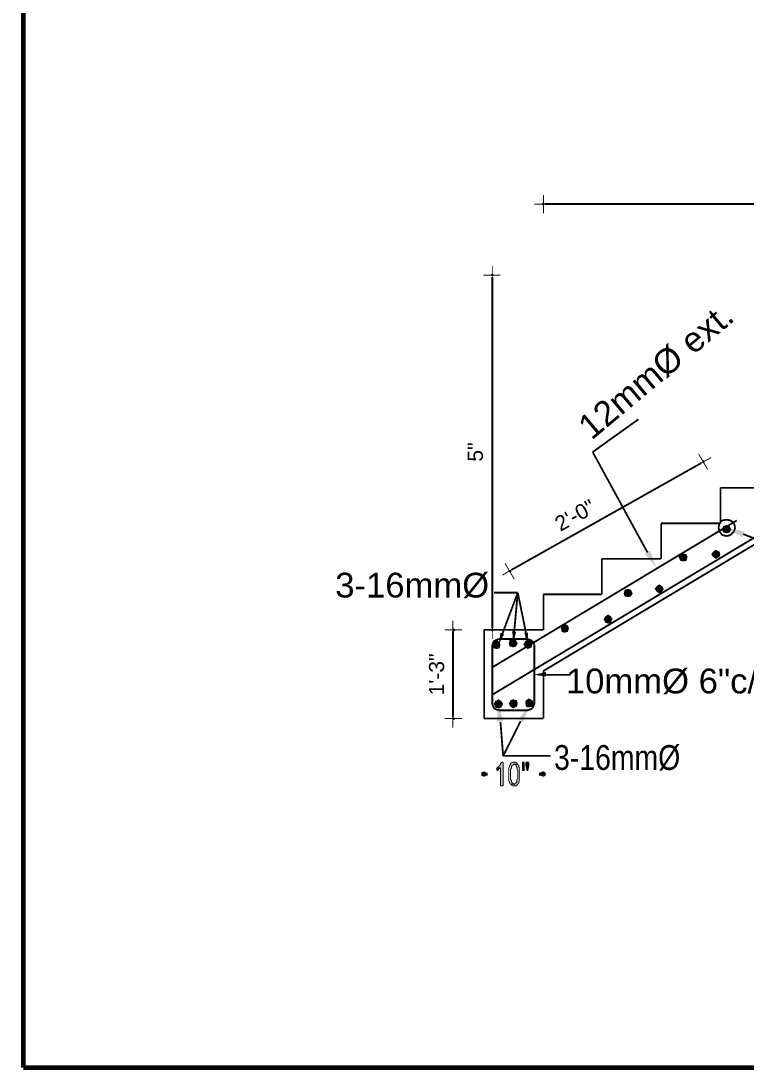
# Model space of a CAD drawing. Header units: millimetres. Extents: x 5 to 350, y 3 to 213.
# Drawn here: x 5 to 72.3, y 2.9 to 100.3 of the extents above; entities that cross this region are included whole.
import ezdxf

# ---------------------------------------------------------------- set-up
doc = ezdxf.new("R2010")
doc.units = ezdxf.units.MM
for name, color, linetype in [('H', 251, 'Continuous'), ('P', 255, 'Continuous'), ('T', 255, 'Continuous')]:
    doc.layers.add(name, color=color, linetype=linetype)
doc.styles.get("Standard").update_dxf_attribs({"font": 'arial.ttf'})

msp = doc.modelspace()

# ---------------------------------------------------------------- hatches: boundary and pattern name
at = {"layer": 'H', "linetype": 'Continuous'}
for points in [[(53.34, 83.308), (53.428, 83.397), (53.516, 83.308), (53.34, 83.308)], [(53.428, 83.22), (53.34, 83.308), (53.516, 83.308), (53.428, 83.22)], [(53.516, 83.308), (53.428, 83.397), (53.516, 83.485), (53.516, 83.308)], [(53.516, 83.15), (53.428, 83.22), (53.516, 83.308), (53.516, 83.15)], [(53.516, 83.308), (53.516, 83.485), (53.587, 83.397), (53.516, 83.308)], [(53.516, 83.308), (53.587, 83.397), (53.587, 83.308), (53.516, 83.308)], [(53.516, 83.15), (53.516, 83.308), (53.587, 83.22), (53.516, 83.15)], [(53.587, 83.22), (53.516, 83.308), (53.587, 83.308), (53.587, 83.22)], [(48.595, 76.712), (48.683, 76.8), (48.772, 76.712), (48.595, 76.712)], [(48.683, 76.623), (48.595, 76.712), (48.772, 76.712), (48.683, 76.623)], [(48.772, 76.712), (48.683, 76.8), (48.772, 76.87), (48.772, 76.712)], [(48.683, 76.623), (48.772, 76.712), (48.772, 76.623), (48.683, 76.623)], [(48.772, 76.712), (48.772, 76.87), (48.86, 76.8), (48.772, 76.712)], [(48.772, 76.712), (48.86, 76.8), (48.86, 76.712), (48.772, 76.712)], [(48.772, 76.623), (48.772, 76.712), (48.86, 76.623), (48.772, 76.623)], [(48.86, 76.623), (48.772, 76.712), (48.86, 76.712), (48.86, 76.623)], [(68.333, 59.355), (68.245, 59.514), (68.404, 59.514), (68.333, 59.355)], [(68.333, 59.355), (68.245, 59.443), (68.245, 59.514), (68.333, 59.355)], [(68.245, 59.355), (68.245, 59.443), (68.333, 59.355), (68.245, 59.355)], [(68.333, 59.355), (68.404, 59.514), (68.404, 59.443), (68.333, 59.355)], [(68.333, 59.355), (68.404, 59.443), (68.492, 59.355), (68.333, 59.355)], [(68.333, 59.267), (68.245, 59.355), (68.333, 59.355), (68.333, 59.267)], [(68.333, 59.267), (68.333, 59.355), (68.404, 59.267), (68.333, 59.267)], [(68.404, 59.267), (68.333, 59.355), (68.492, 59.355), (68.404, 59.267)], [(70.097, 53.093), (70.185, 53.428), (70.52, 53.093), (70.097, 53.093)], [(70.185, 52.828), (70.097, 53.093), (70.52, 53.093), (70.185, 52.828)], [(70.52, 53.093), (70.185, 53.428), (70.52, 53.516), (70.52, 53.093)], [(70.52, 52.74), (70.185, 52.828), (70.52, 53.093), (70.52, 52.74)], [(70.52, 53.093), (70.52, 53.516), (70.785, 53.428), (70.52, 53.093)], [(70.52, 53.093), (70.785, 53.428), (70.944, 53.093), (70.52, 53.093)], [(71.967, 52.405), (70.52, 53.252), (72.143, 52.917), (71.967, 52.405)], [(70.52, 52.74), (70.52, 53.093), (70.785, 52.828), (70.52, 52.74)], [(70.785, 52.828), (70.52, 53.093), (70.944, 53.093), (70.785, 52.828)], [(64.012, 49.53), (62.9, 50.888), (63.412, 51.135), (64.012, 49.53)], [(66.04, 50.553), (66.216, 50.8), (66.463, 50.553), (66.04, 50.553)], [(66.463, 50.553), (66.216, 50.8), (66.463, 50.888), (66.463, 50.553)], [(66.463, 50.553), (66.463, 50.888), (66.798, 50.8), (66.463, 50.553)], [(66.463, 50.553), (66.798, 50.8), (66.887, 50.553), (66.463, 50.553)], [(69.092, 50.8), (69.25, 51.047), (69.515, 50.8), (69.092, 50.8)], [(69.25, 50.553), (69.092, 50.8), (69.515, 50.8), (69.25, 50.553)], [(69.515, 50.8), (69.25, 51.047), (69.515, 51.223), (69.515, 50.8)], [(69.515, 50.377), (69.25, 50.553), (69.515, 50.8), (69.515, 50.377)], [(69.515, 50.8), (69.515, 51.223), (69.85, 51.047), (69.515, 50.8)], [(69.515, 50.8), (69.85, 51.047), (69.938, 50.8), (69.515, 50.8)], [(69.515, 50.377), (69.515, 50.8), (69.85, 50.553), (69.515, 50.377)], [(69.85, 50.553), (69.515, 50.8), (69.938, 50.8), (69.85, 50.553)], [(66.216, 50.2), (66.04, 50.553), (66.463, 50.553), (66.216, 50.2)], [(66.463, 50.13), (66.216, 50.2), (66.463, 50.553), (66.463, 50.13)], [(66.463, 50.13), (66.463, 50.553), (66.798, 50.2), (66.463, 50.13)], [(66.798, 50.2), (66.463, 50.553), (66.887, 50.553), (66.798, 50.2)], [(50.377, 49.283), (50.288, 49.354), (50.377, 49.354), (50.377, 49.283)], [(50.288, 49.283), (50.288, 49.354), (50.377, 49.283), (50.288, 49.283)], [(50.377, 49.107), (50.288, 49.195), (50.377, 49.283), (50.377, 49.107)], [(50.288, 49.195), (50.288, 49.283), (50.377, 49.283), (50.288, 49.195)], [(50.553, 49.195), (50.377, 49.283), (50.465, 49.354), (50.553, 49.195)], [(50.377, 49.283), (50.377, 49.354), (50.465, 49.354), (50.377, 49.283)], [(50.377, 49.107), (50.377, 49.283), (50.465, 49.107), (50.377, 49.107)], [(50.465, 49.107), (50.377, 49.283), (50.553, 49.195), (50.465, 49.107)], [(63.835, 47.59), (64.012, 47.837), (64.258, 47.59), (63.835, 47.59)], [(64.258, 47.59), (64.012, 47.837), (64.258, 48.013), (64.258, 47.59)], [(64.258, 47.59), (64.258, 48.013), (64.523, 47.837), (64.258, 47.59)], [(64.258, 47.59), (64.523, 47.837), (64.682, 47.59), (64.258, 47.59)], [(60.96, 47.166), (61.048, 47.502), (61.383, 47.166), (60.96, 47.166)], [(61.048, 46.902), (60.96, 47.166), (61.383, 47.166), (61.048, 46.902)], [(61.383, 47.166), (61.048, 47.502), (61.383, 47.59), (61.383, 47.166)], [(61.383, 46.814), (61.048, 46.902), (61.383, 47.166), (61.383, 46.814)], [(61.383, 47.166), (61.383, 47.59), (61.63, 47.502), (61.383, 47.166)], [(61.383, 47.166), (61.63, 47.502), (61.807, 47.166), (61.383, 47.166)], [(61.383, 46.814), (61.383, 47.166), (61.63, 46.902), (61.383, 46.814)], [(61.63, 46.902), (61.383, 47.166), (61.807, 47.166), (61.63, 46.902)], [(64.012, 47.325), (63.835, 47.59), (64.258, 47.59), (64.012, 47.325)], [(64.258, 47.166), (64.012, 47.325), (64.258, 47.59), (64.258, 47.166)], [(64.258, 47.166), (64.258, 47.59), (64.523, 47.325), (64.258, 47.166)], [(64.523, 47.325), (64.258, 47.59), (64.682, 47.59), (64.523, 47.325)], [(59.09, 44.785), (59.267, 45.05), (59.514, 44.785), (59.09, 44.785)], [(59.514, 44.785), (59.267, 45.05), (59.514, 45.208), (59.514, 44.785)], [(59.514, 44.785), (59.514, 45.208), (59.778, 45.05), (59.514, 44.785)], [(59.514, 44.785), (59.778, 45.05), (59.937, 44.785), (59.514, 44.785)], [(45.12, 43.78), (45.05, 43.85), (45.12, 43.938), (45.12, 43.78)], [(45.05, 43.78), (45.05, 43.85), (45.12, 43.78), (45.05, 43.78)], [(45.12, 43.78), (45.12, 43.938), (45.297, 43.85), (45.12, 43.78)], [(45.12, 43.78), (45.297, 43.85), (45.297, 43.78), (45.12, 43.78)], [(48.595, 43.78), (48.683, 43.85), (48.772, 43.78), (48.595, 43.78)], [(48.772, 43.78), (48.683, 43.85), (48.772, 43.938), (48.772, 43.78)], [(48.772, 43.78), (48.772, 43.938), (48.86, 43.85), (48.772, 43.78)], [(48.772, 43.78), (48.86, 43.85), (48.86, 43.78), (48.772, 43.78)], [(55.122, 43.938), (55.21, 44.203), (55.457, 43.938), (55.122, 43.938)], [(55.21, 43.603), (55.122, 43.938), (55.457, 43.938), (55.21, 43.603)], [(55.457, 43.938), (55.21, 44.203), (55.457, 44.362), (55.457, 43.938)], [(55.457, 43.515), (55.21, 43.603), (55.457, 43.938), (55.457, 43.515)], [(55.457, 43.938), (55.457, 44.362), (55.792, 44.203), (55.457, 43.938)], [(55.457, 43.938), (55.792, 44.203), (55.88, 43.938), (55.457, 43.938)], [(55.457, 43.515), (55.457, 43.938), (55.792, 43.603), (55.457, 43.515)], [(55.792, 43.603), (55.457, 43.938), (55.88, 43.938), (55.792, 43.603)], [(59.267, 44.45), (59.09, 44.785), (59.514, 44.785), (59.267, 44.45)], [(59.514, 44.362), (59.267, 44.45), (59.514, 44.785), (59.514, 44.362)], [(59.514, 44.362), (59.514, 44.785), (59.778, 44.45), (59.514, 44.362)], [(59.778, 44.45), (59.514, 44.785), (59.937, 44.785), (59.778, 44.45)], [(45.05, 43.692), (45.05, 43.78), (45.12, 43.78), (45.05, 43.692)], [(45.12, 43.603), (45.05, 43.692), (45.12, 43.78), (45.12, 43.603)], [(45.12, 43.603), (45.12, 43.78), (45.297, 43.692), (45.12, 43.603)], [(45.297, 43.692), (45.12, 43.78), (45.297, 43.78), (45.297, 43.692)], [(48.683, 43.692), (48.595, 43.78), (48.772, 43.78), (48.683, 43.692)], [(48.772, 43.603), (48.683, 43.692), (48.772, 43.78), (48.772, 43.603)], [(48.772, 43.603), (48.772, 43.78), (48.86, 43.692), (48.772, 43.603)], [(48.86, 43.692), (48.772, 43.78), (48.86, 43.78), (48.86, 43.692)], [(49.195, 42.422), (48.86, 42.668), (49.195, 42.845), (49.195, 42.422)], [(49.195, 42.422), (49.195, 42.845), (49.442, 42.668), (49.195, 42.422)], [(49.354, 42.422), (49.53, 43.515), (49.865, 43.356), (49.354, 42.422)], [(50.288, 42.51), (50.377, 42.845), (50.712, 42.51), (50.288, 42.51)], [(50.712, 42.51), (50.377, 42.845), (50.712, 42.933), (50.712, 42.51)], [(50.712, 42.51), (50.624, 43.692), (50.976, 43.603), (50.712, 42.51)], [(50.712, 42.51), (50.712, 42.933), (50.976, 42.845), (50.712, 42.51)], [(50.712, 42.51), (50.976, 42.845), (51.135, 42.51), (50.712, 42.51)], [(52.07, 42.422), (51.735, 43.515), (52.07, 43.515), (52.07, 42.422)], [(52.07, 42.422), (51.823, 42.757), (52.07, 42.845), (52.07, 42.422)], [(52.07, 42.422), (52.07, 42.845), (52.405, 42.757), (52.07, 42.422)], [(48.772, 42.422), (48.86, 42.668), (49.195, 42.422), (48.772, 42.422)], [(48.86, 42.086), (48.772, 42.422), (49.195, 42.422), (48.86, 42.086)], [(49.195, 41.998), (48.86, 42.086), (49.195, 42.422), (49.195, 41.998)], [(49.195, 42.422), (49.442, 42.668), (49.53, 42.422), (49.195, 42.422)], [(49.195, 41.998), (49.195, 42.422), (49.442, 42.086), (49.195, 41.998)], [(49.442, 42.086), (49.195, 42.422), (49.53, 42.422), (49.442, 42.086)], [(50.377, 42.245), (50.288, 42.51), (50.712, 42.51), (50.377, 42.245)], [(50.712, 42.157), (50.377, 42.245), (50.712, 42.51), (50.712, 42.157)], [(50.712, 42.157), (50.712, 42.51), (50.976, 42.245), (50.712, 42.157)], [(50.976, 42.245), (50.712, 42.51), (51.135, 42.51), (50.976, 42.245)], [(51.647, 42.422), (51.823, 42.757), (52.07, 42.422), (51.647, 42.422)], [(51.823, 42.157), (51.647, 42.422), (52.07, 42.422), (51.823, 42.157)], [(52.07, 41.998), (51.823, 42.157), (52.07, 42.422), (52.07, 41.998)], [(52.07, 42.422), (52.405, 42.757), (52.493, 42.422), (52.07, 42.422)], [(52.07, 41.998), (52.07, 42.422), (52.405, 42.157), (52.07, 41.998)], [(52.405, 42.157), (52.07, 42.422), (52.493, 42.422), (52.405, 42.157)], [(53.763, 39.458), (52.67, 39.617), (53.763, 39.882), (53.763, 39.458)], [(48.93, 36.918), (49.018, 37.165), (49.354, 36.918), (48.93, 36.918)], [(49.354, 36.918), (49.018, 37.165), (49.354, 37.342), (49.354, 36.918)], [(49.354, 36.918), (49.354, 37.342), (49.618, 37.165), (49.354, 36.918)], [(49.354, 36.918), (49.618, 37.165), (49.777, 36.918), (49.354, 36.918)], [(50.288, 36.918), (50.465, 37.253), (50.712, 36.918), (50.288, 36.918)], [(50.712, 36.918), (50.465, 37.253), (50.712, 37.342), (50.712, 36.918)], [(50.712, 36.918), (50.712, 37.342), (51.047, 37.253), (50.712, 36.918)], [(50.712, 36.918), (51.047, 37.253), (51.135, 36.918), (50.712, 36.918)], [(51.823, 37.006), (51.894, 37.253), (52.158, 37.006), (51.823, 37.006)], [(51.894, 36.654), (51.823, 37.006), (52.158, 37.006), (51.894, 36.654)], [(52.158, 37.006), (51.894, 37.253), (52.158, 37.43), (52.158, 37.006)], [(52.158, 36.583), (51.894, 36.654), (52.158, 37.006), (52.158, 36.583)], [(52.158, 37.006), (52.158, 37.43), (52.493, 37.253), (52.158, 37.006)], [(52.158, 37.006), (52.493, 37.253), (52.582, 37.006), (52.158, 37.006)], [(52.158, 36.583), (52.158, 37.006), (52.493, 36.654), (52.158, 36.583)], [(52.493, 36.654), (52.158, 37.006), (52.582, 37.006), (52.493, 36.654)], [(49.018, 36.583), (48.93, 36.918), (49.354, 36.918), (49.018, 36.583)], [(49.354, 36.495), (49.018, 36.583), (49.354, 36.918), (49.354, 36.495)], [(49.195, 35.225), (49.354, 36.918), (49.777, 35.313), (49.195, 35.225)], [(49.354, 36.495), (49.354, 36.918), (49.618, 36.583), (49.354, 36.495)], [(49.618, 36.583), (49.354, 36.918), (49.777, 36.918), (49.618, 36.583)], [(50.465, 36.654), (50.288, 36.918), (50.712, 36.918), (50.465, 36.654)], [(50.712, 36.495), (50.465, 36.654), (50.712, 36.918), (50.712, 36.495)], [(50.712, 36.495), (50.712, 36.918), (51.047, 36.654), (50.712, 36.495)], [(51.047, 36.654), (50.712, 36.918), (51.135, 36.918), (51.047, 36.654)], [(51.647, 35.225), (51.223, 35.472), (52.158, 36.742), (51.647, 35.225)], [(45.12, 35.56), (45.05, 35.648), (45.12, 35.648), (45.12, 35.56)], [(45.05, 35.56), (45.05, 35.648), (45.12, 35.56), (45.05, 35.56)], [(45.05, 35.472), (45.05, 35.56), (45.12, 35.56), (45.05, 35.472)], [(45.12, 35.384), (45.05, 35.472), (45.12, 35.56), (45.12, 35.384)], [(45.12, 35.56), (45.297, 35.648), (45.297, 35.56), (45.12, 35.56)], [(45.12, 35.56), (45.12, 35.648), (45.297, 35.648), (45.12, 35.56)], [(45.12, 35.384), (45.12, 35.56), (45.297, 35.472), (45.12, 35.384)], [(45.297, 35.472), (45.12, 35.56), (45.297, 35.56), (45.297, 35.472)], [(49.53, 29.298), (49.53, 30.992), (49.283, 30.992), (49.283, 31.08), (49.354, 31.08), (49.354, 31.15), (49.442, 31.15), (49.442, 31.238), (49.53, 31.238), (49.53, 31.415), (49.618, 31.415), (49.618, 31.503), (49.777, 31.503), (49.777, 29.298), (49.53, 29.298)], [(50.465, 29.457), (50.377, 29.545), (50.377, 29.722), (50.288, 29.722), (50.288, 30.992), (50.377, 31.08), (50.377, 31.238), (50.465, 31.238), (50.465, 31.415), (50.553, 31.415), (50.624, 31.503), (50.976, 31.503), (51.135, 31.327), (50.8, 31.327), (50.712, 31.238), (50.624, 31.238), (50.624, 31.15), (50.553, 31.15), (50.553, 30.903), (50.465, 30.903), (50.465, 29.88), (50.553, 29.81), (50.553, 29.633), (50.624, 29.633), (50.624, 29.545), (50.712, 29.545), (50.8, 29.457), (50.465, 29.457)], [(50.624, 29.298), (50.465, 29.457), (50.888, 29.457), (50.888, 29.545), (50.976, 29.545), (50.976, 29.633), (51.047, 29.633), (51.047, 29.88), (51.135, 29.968), (51.135, 30.815), (51.047, 30.903), (51.047, 31.08), (50.976, 31.15), (50.976, 31.238), (50.888, 31.238), (50.8, 31.327), (51.135, 31.327), (51.135, 31.238), (51.223, 31.238), (51.223, 30.992), (51.312, 30.992), (51.312, 29.81), (51.223, 29.722), (51.223, 29.545), (51.047, 29.386), (51.047, 29.298), (50.624, 29.298)], [(51.558, 30.727), (51.558, 31.503), (51.735, 31.503), (51.735, 30.727), (51.558, 30.727)], [(51.982, 30.727), (51.894, 31.15), (51.894, 31.503), (52.158, 31.503), (52.158, 31.15), (52.07, 30.727), (51.982, 30.727)], [(48.013, 30.392), (47.748, 30.568), (48.013, 30.656), (48.013, 30.392)], [(47.748, 30.392), (47.748, 30.568), (48.013, 30.392), (47.748, 30.392)], [(47.748, 30.233), (47.748, 30.392), (48.013, 30.392), (47.748, 30.233)], [(48.013, 30.145), (47.748, 30.233), (48.013, 30.392), (48.013, 30.145)], [(48.013, 30.392), (48.013, 30.656), (48.172, 30.568), (48.013, 30.392)], [(48.013, 30.392), (48.172, 30.568), (48.26, 30.392), (48.013, 30.392)], [(48.013, 30.145), (48.013, 30.392), (48.172, 30.233), (48.013, 30.145)], [(48.172, 30.233), (48.013, 30.392), (48.26, 30.392), (48.172, 30.233)], [(49.195, 30.727), (49.195, 30.992), (49.53, 30.992), (49.442, 30.903), (49.354, 30.903), (49.354, 30.815), (49.283, 30.727), (49.195, 30.727)], [(53.164, 30.392), (53.252, 30.568), (53.516, 30.392), (53.164, 30.392)], [(53.252, 30.233), (53.164, 30.392), (53.516, 30.392), (53.252, 30.233)], [(53.516, 30.392), (53.252, 30.568), (53.516, 30.656), (53.516, 30.392)], [(53.516, 30.145), (53.252, 30.233), (53.516, 30.392), (53.516, 30.145)], [(53.516, 30.392), (53.516, 30.656), (53.675, 30.568), (53.516, 30.392)], [(53.516, 30.392), (53.675, 30.568), (53.763, 30.392), (53.516, 30.392)], [(53.516, 30.145), (53.516, 30.392), (53.675, 30.233), (53.516, 30.145)], [(53.675, 30.233), (53.516, 30.392), (53.763, 30.392), (53.675, 30.233)]]:
    msp.add_hatch(color=256, dxfattribs=at).paths.add_polyline_path(points)

# ---------------------------------------------------------------- linework, layer by layer
at = {"layer": 'P'}
for points, const_width in [([(5.256, 3.14), (5.256, 212.513)], 0.423), ([(5.256, 3.14), (5.256, 212.513)], 0.423), ([(53.516, 82.462), (53.516, 84.155)], 0.085), ([(54.275, 83.308), (52.67, 83.308)], 0.085), ([(53.675, 83.308), (102.694, 83.308)], 0.169), ([(48.772, 75.865), (48.772, 77.558)], 0.085), ([(47.925, 76.712), (49.53, 76.712)], 0.085), ([(48.772, 43.938), (48.772, 76.535)], 0.169), ([(48.772, 37.765), (112.854, 76.2)], 0.169), ([(53.516, 39.97), (109.308, 73.413)], 0.169), ([(58.085, 60.29), (62.318, 63.324)], 0.169), ([(63.165, 50.976), (58.085, 60.29)], 0.169), ([(67.645, 59.02), (69.092, 59.778)], 0.085), ([(67.91, 60.113), (68.756, 58.667)], 0.085), ([(50.553, 49.354), (68.157, 59.267)], 0.169), ([(75.442, 56.974), (69.938, 56.974)], 0.169), ([(69.938, 56.974), (69.938, 53.675)], 0.169), ([(48.772, 40.305), (71.455, 53.94)], 0.169), ([(69.938, 53.675), (64.435, 53.675)], 0.169), ([(64.435, 53.675), (64.435, 50.377)], 0.169), ([(69.85, 53.675), (69.762, 53.252)], 0.169), ([(70.097, 53.94), (69.85, 53.675)], 0.169), ([(70.52, 54.01), (70.097, 53.94)], 0.169), ([(70.873, 53.94), (70.52, 54.01)], 0.169), ([(71.208, 53.675), (70.873, 53.94)], 0.169), ([(71.296, 53.252), (71.208, 53.675)], 0.169), ([(69.762, 53.252), (69.85, 52.917)], 0.169), ([(69.85, 52.917), (70.097, 52.582)], 0.169), ([(70.097, 52.582), (70.52, 52.493)], 0.169), ([(70.52, 52.493), (70.873, 52.582)], 0.169), ([(70.873, 52.582), (71.208, 52.917)], 0.169), ([(71.208, 52.917), (71.296, 53.252)], 0.169), ([(71.296, 53.252), (71.296, 53.252)], 0.169), ([(72.055, 52.67), (80.68, 49.354)], 0.169), ([(51.135, 49.706), (49.706, 48.86)], 0.085), ([(50.8, 48.507), (49.953, 49.953)], 0.085), ([(64.435, 50.377), (58.932, 50.377)], 0.169), ([(58.932, 50.377), (58.932, 47.078)], 0.169), ([(51.135, 47.237), (48.93, 47.237)], 0.169), ([(49.706, 43.427), (51.135, 47.237)], 0.169), ([(50.8, 43.603), (51.135, 47.237)], 0.169), ([(51.894, 43.515), (51.135, 47.237)], 0.169), ([(58.932, 47.078), (53.516, 47.078)], 0.169), ([(53.516, 47.078), (53.516, 43.78)], 0.169), ([(44.362, 43.78), (45.967, 43.78)], 0.085), ([(45.12, 42.933), (45.12, 44.626)], 0.085), ([(49.53, 43.78), (47.925, 43.78)], 0.085), ([(48.013, 43.78), (48.013, 35.56)], 0.169), ([(53.516, 43.78), (48.013, 43.78)], 0.169), ([(48.772, 44.626), (48.772, 42.933)], 0.085), ([(45.12, 35.736), (45.12, 43.603)], 0.169), ([(49.354, 42.933), (48.93, 42.757)], 0.169), ([(52.07, 42.933), (49.354, 42.933)], 0.169), ([(52.493, 42.757), (52.07, 42.933)], 0.169), ([(48.93, 42.757), (48.772, 42.422)], 0.169), ([(48.772, 42.422), (48.772, 36.918)], 0.169), ([(52.67, 42.422), (52.493, 42.757)], 0.169), ([(52.67, 36.918), (52.67, 42.422)], 0.169), ([(53.516, 35.56), (53.516, 39.97)], 0.169), ([(53.763, 39.617), (56.056, 39.617)], 0.169), ([(48.772, 36.918), (48.93, 36.495)], 0.169), ([(52.493, 36.495), (52.67, 36.918)], 0.169), ([(45.12, 36.318), (45.12, 34.713)], 0.085), ([(48.93, 36.495), (49.354, 36.318)], 0.169), ([(49.354, 36.318), (52.07, 36.318)], 0.169), ([(52.07, 36.318), (52.493, 36.495)], 0.169), ([(52.07, 36.318), (52.07, 36.318)], 0.169), ([(45.967, 35.56), (44.362, 35.56)], 0.085), ([(48.013, 35.56), (53.516, 35.56)], 0.169), ([(49.53, 35.225), (49.777, 32.085)], 0.169), ([(51.4, 35.313), (49.777, 32.085)], 0.169), ([(49.777, 32.085), (54.187, 32.085)], 0.169), ([(49.442, 31.15), (49.354, 31.15)], 0.085), ([(49.354, 31.15), (49.354, 31.08)], 0.085), ([(49.53, 31.238), (49.442, 31.238)], 0.085), ([(49.442, 31.238), (49.442, 31.15)], 0.085), ([(49.618, 31.415), (49.53, 31.415)], 0.085), ([(49.53, 31.415), (49.53, 31.327)], 0.085), ([(49.53, 31.327), (49.53, 31.238)], 0.085), ([(49.777, 31.503), (49.618, 31.503)], 0.085), ([(49.618, 31.503), (49.618, 31.415)], 0.085), ([(49.777, 29.298), (49.777, 31.503)], 0.085), ([(50.465, 31.238), (50.377, 31.238)], 0.085), ([(50.377, 31.238), (50.377, 31.15)], 0.085), ([(50.377, 31.15), (50.377, 31.08)], 0.085), ([(50.553, 31.415), (50.465, 31.415)], 0.085), ([(50.465, 31.415), (50.465, 31.327)], 0.085), ([(50.465, 31.327), (50.465, 31.238)], 0.085), ([(50.624, 31.503), (50.553, 31.415)], 0.085), ([(50.553, 31.08), (50.553, 31.15)], 0.085), ([(50.553, 31.15), (50.624, 31.15)], 0.085), ([(50.712, 31.503), (50.624, 31.503)], 0.085), ([(50.624, 31.15), (50.624, 31.238)], 0.085), ([(50.624, 31.238), (50.712, 31.238)], 0.085), ([(50.8, 31.503), (50.712, 31.503)], 0.085), ([(50.712, 31.238), (50.8, 31.327)], 0.085), ([(50.888, 31.503), (50.8, 31.503)], 0.085), ([(51.135, 31.327), (50.8, 31.327)], 0.085), ([(50.8, 31.327), (50.888, 31.238)], 0.085), ([(50.8, 31.327), (51.135, 31.327)], 0.085), ([(50.976, 31.503), (50.888, 31.503)], 0.085), ([(50.888, 31.503), (50.888, 31.503)], 0.085), ([(50.888, 31.238), (50.976, 31.238)], 0.085), ([(51.047, 31.415), (50.976, 31.503)], 0.085), ([(50.976, 31.238), (50.976, 31.15)], 0.085), ([(50.976, 31.15), (51.047, 31.08)], 0.085), ([(51.135, 31.327), (51.047, 31.415)], 0.085), ([(51.135, 31.238), (51.135, 31.327)], 0.085), ([(51.223, 31.238), (51.135, 31.238)], 0.085), ([(51.223, 31.15), (51.223, 31.238)], 0.085), ([(51.223, 31.08), (51.223, 31.15)], 0.085), ([(51.735, 31.503), (51.558, 31.503)], 0.085), ([(51.558, 31.503), (51.558, 31.15)], 0.085), ([(51.558, 31.15), (51.558, 30.727)], 0.085), ([(51.735, 31.15), (51.735, 31.503)], 0.085), ([(51.735, 30.727), (51.735, 31.15)], 0.085), ([(52.158, 31.503), (51.894, 31.503)], 0.085), ([(51.894, 31.503), (51.894, 31.15)], 0.085), ([(51.894, 31.15), (51.982, 30.727)], 0.085), ([(52.07, 30.727), (52.158, 31.15)], 0.085), ([(52.158, 31.15), (52.158, 31.503)], 0.085), ([(48.013, 30.568), (48.013, 30.304)], 0.254), ([(48.013, 30.392), (48.348, 30.392)], 0.254), ([(49.283, 30.992), (49.195, 30.992)], 0.085), ([(49.195, 30.992), (49.195, 30.727)], 0.085), ([(49.195, 30.727), (49.283, 30.727)], 0.085), ([(49.354, 31.08), (49.283, 31.08)], 0.085), ([(49.283, 31.08), (49.283, 30.992)], 0.085), ([(49.53, 30.992), (49.283, 30.992)], 0.085), ([(49.283, 30.992), (49.53, 30.992)], 0.085), ([(49.283, 30.727), (49.354, 30.815)], 0.085), ([(49.354, 30.815), (49.354, 30.903)], 0.085), ([(49.354, 30.903), (49.442, 30.903)], 0.085), ([(49.442, 30.903), (49.53, 30.992)], 0.085), ([(49.53, 30.992), (49.53, 30.992)], 0.085), ([(49.53, 30.992), (49.53, 29.298)], 0.085), ([(50.377, 31.08), (50.288, 30.992)], 0.085), ([(50.288, 30.992), (50.288, 30.903)], 0.085), ([(50.288, 30.903), (50.288, 30.815)], 0.085), ([(50.288, 30.815), (50.288, 30.727)], 0.085), ([(50.288, 30.727), (50.288, 30.656)], 0.085), ([(50.288, 30.656), (50.288, 30.568)], 0.085), ([(50.288, 30.568), (50.288, 30.48)], 0.085), ([(50.288, 30.48), (50.288, 30.392)], 0.085), ([(50.288, 30.392), (50.288, 30.304)], 0.085), ([(50.288, 30.304), (50.288, 30.233)], 0.085), ([(50.288, 30.233), (50.288, 30.145)], 0.085), ([(50.288, 30.145), (50.288, 30.057)], 0.085), ([(50.465, 30.815), (50.465, 30.903)], 0.085), ([(50.465, 30.903), (50.553, 30.903)], 0.085), ([(50.465, 30.727), (50.465, 30.815)], 0.085), ([(50.465, 30.656), (50.465, 30.727)], 0.085), ([(50.465, 30.568), (50.465, 30.656)], 0.085), ([(50.465, 30.48), (50.465, 30.568)], 0.085), ([(50.465, 30.392), (50.465, 30.48)], 0.085), ([(50.465, 30.304), (50.465, 30.392)], 0.085), ([(50.465, 30.233), (50.465, 30.304)], 0.085), ([(50.465, 30.145), (50.465, 30.233)], 0.085), ([(50.465, 30.057), (50.465, 30.145)], 0.085), ([(50.553, 30.992), (50.553, 31.08)], 0.085), ([(50.553, 30.903), (50.553, 30.992)], 0.085), ([(51.047, 31.08), (51.047, 30.992)], 0.085), ([(51.047, 30.992), (51.047, 30.903)], 0.085), ([(51.047, 30.903), (51.135, 30.815)], 0.085), ([(51.135, 30.815), (51.135, 30.727)], 0.085), ([(51.135, 30.727), (51.135, 30.656)], 0.085), ([(51.135, 30.656), (51.135, 30.568)], 0.085), ([(51.135, 30.568), (51.135, 30.48)], 0.085), ([(51.135, 30.48), (51.135, 30.392)], 0.085), ([(51.135, 30.392), (51.135, 30.304)], 0.085), ([(51.135, 30.304), (51.135, 30.233)], 0.085), ([(51.135, 30.233), (51.135, 30.145)], 0.085), ([(51.135, 30.145), (51.135, 30.057)], 0.085), ([(51.223, 30.992), (51.223, 31.08)], 0.085), ([(51.312, 30.992), (51.223, 30.992)], 0.085), ([(51.312, 30.903), (51.312, 30.992)], 0.085), ([(51.312, 30.815), (51.312, 30.903)], 0.085), ([(51.312, 30.727), (51.312, 30.815)], 0.085), ([(51.312, 30.656), (51.312, 30.727)], 0.085), ([(51.312, 30.568), (51.312, 30.656)], 0.085), ([(51.312, 30.48), (51.312, 30.568)], 0.085), ([(51.312, 30.392), (51.312, 30.48)], 0.085), ([(51.312, 30.304), (51.312, 30.392)], 0.085), ([(51.312, 30.233), (51.312, 30.304)], 0.085), ([(51.312, 30.145), (51.312, 30.233)], 0.085), ([(51.312, 30.057), (51.312, 30.145)], 0.085), ([(51.558, 30.727), (51.735, 30.727)], 0.085), ([(51.982, 30.727), (52.07, 30.727)], 0.085), ([(53.516, 30.392), (53.093, 30.392)], 0.254), ([(53.516, 30.392), (53.516, 30.304)], 0.254), ([(49.53, 29.298), (49.777, 29.298)], 0.085), ([(50.288, 30.057), (50.288, 29.968)], 0.085), ([(50.288, 29.968), (50.288, 29.88)], 0.085), ([(50.288, 29.88), (50.288, 29.81)], 0.085), ([(50.288, 29.81), (50.288, 29.722)], 0.085), ([(50.288, 29.722), (50.377, 29.722)], 0.085), ([(50.377, 29.722), (50.377, 29.633)], 0.085), ([(50.377, 29.633), (50.377, 29.545)], 0.085), ([(50.377, 29.545), (50.465, 29.457)], 0.085), ([(50.465, 29.968), (50.465, 30.057)], 0.085), ([(50.465, 29.88), (50.465, 29.968)], 0.085), ([(50.553, 29.81), (50.465, 29.88)], 0.085), ([(50.8, 29.457), (50.465, 29.457)], 0.085), ([(50.465, 29.457), (50.553, 29.386)], 0.085), ([(50.465, 29.457), (50.8, 29.457)], 0.085), ([(50.553, 29.722), (50.553, 29.81)], 0.085), ([(50.553, 29.633), (50.553, 29.722)], 0.085), ([(50.624, 29.633), (50.553, 29.633)], 0.085), ([(50.553, 29.386), (50.624, 29.298)], 0.085), ([(50.624, 29.545), (50.624, 29.633)], 0.085), ([(50.712, 29.545), (50.624, 29.545)], 0.085), ([(50.624, 29.298), (50.712, 29.298)], 0.085), ([(50.8, 29.457), (50.712, 29.545)], 0.085), ([(50.712, 29.298), (50.8, 29.298)], 0.085), ([(50.888, 29.457), (50.8, 29.457)], 0.085), ([(50.8, 29.298), (50.888, 29.298)], 0.085), ([(50.976, 29.545), (50.888, 29.545)], 0.085), ([(50.888, 29.545), (50.888, 29.457)], 0.085), ([(50.888, 29.298), (50.976, 29.298)], 0.085), ([(51.047, 29.633), (50.976, 29.633)], 0.085), ([(50.976, 29.633), (50.976, 29.545)], 0.085), ([(50.976, 29.298), (51.047, 29.298)], 0.085), ([(51.135, 29.968), (51.047, 29.88)], 0.085), ([(51.047, 29.88), (51.047, 29.81)], 0.085), ([(51.047, 29.81), (51.047, 29.722)], 0.085), ([(51.047, 29.722), (51.047, 29.633)], 0.085), ([(51.047, 29.386), (51.135, 29.457)], 0.085), ([(51.047, 29.298), (51.047, 29.386)], 0.085), ([(51.135, 30.057), (51.135, 29.968)], 0.085), ([(51.135, 29.457), (51.223, 29.545)], 0.085), ([(51.223, 29.722), (51.312, 29.81)], 0.085), ([(51.223, 29.633), (51.223, 29.722)], 0.085), ([(51.223, 29.545), (51.223, 29.633)], 0.085), ([(51.312, 29.968), (51.312, 30.057)], 0.085), ([(51.312, 29.88), (51.312, 29.968)], 0.085), ([(51.312, 29.81), (51.312, 29.88)], 0.085), ([(350.273, 3.14), (5.256, 3.14)], 0.423), ([(350.273, 3.14), (5.256, 3.14)], 0.423)]:
    msp.add_lwpolyline(points, dxfattribs=dict(at, const_width=const_width))

# ---------------------------------------------------------------- texts
at = {"layer": 'T', "attachment_point": 1}
for s, insert, char_height, rotation in [('{\\fArial|b0|i0|c0|p18;12mmØ ext.}', (56.5, 63.1), 2.3, 40), ('{\\fArial|b0|i0|c0|p18;5"}', (46.5, 59.4), 1.4, 90), ('{\\fArial|b0|i0|c0|p18;2\'-0"}', (54.4, 54.1), 1.4, 29), ('{\\fArial|b0|i0|c0|p18;1\'-3"}', (42.9, 37.7), 1.4, 90)]:
    msp.add_mtext(s, dxfattribs=dict(at, insert=insert, char_height=char_height, rotation=rotation))
at = {"layer": 'T', "char_height": 2.3, "attachment_point": 7}
for s, insert in [('{\\fArial|b0|i0|c0|p18;3-16mmØ}', (34.2, 46.7)), ('{\\fArial|b0|i0|c0|p18;10mmØ 6"c/c}', (55.6, 37.8)), ('{\\fArial Narrow|b0|i0|c0|p18;3-16mmØ}', (54.5, 30.7))]:
    msp.add_mtext(s, dxfattribs=dict(at, insert=insert))

doc.saveas('drawing.dxf')
